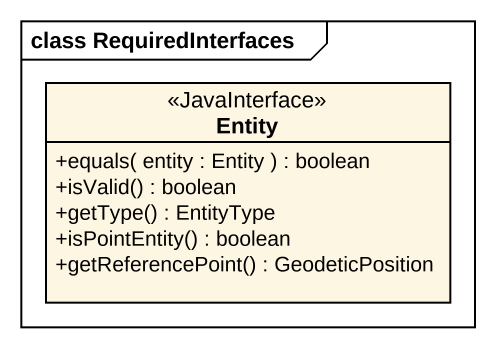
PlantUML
@startuml
mainframe class RequiredInterfaces
hide circle
hide empty members
skinparam classAttributeIconSize 0
interface "Entity" as Entity_ <<JavaInterface>> {
  +equals( entity : Entity ) : boolean
  +isValid() : boolean
  +getType() : EntityType
  +isPointEntity() : boolean
  +getReferencePoint() : GeodeticPosition
}
@enduml
